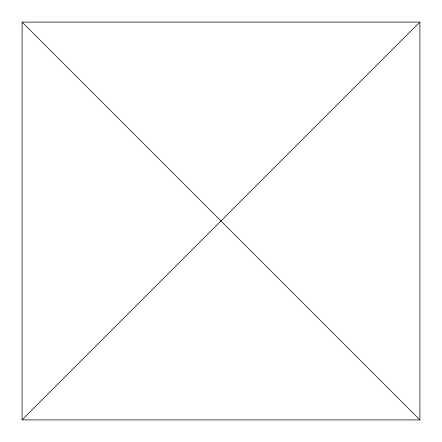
<?xml version="1.0" encoding="UTF-8"?>
<svg xmlns="http://www.w3.org/2000/svg" width="442" height="442" viewBox="0 0 442 442"><rect width="100%" height="100%" fill="white"/><g stroke="black" fill="none" stroke-linecap="round" stroke-linejoin="round"><path stroke-width="0.66" d="M22.1 419.9L419.9 22.1L419.9 419.9L22.1 419.9L22.1 22.1L419.9 22.1M22.1 22.1L419.9 419.9"/></g></svg>
